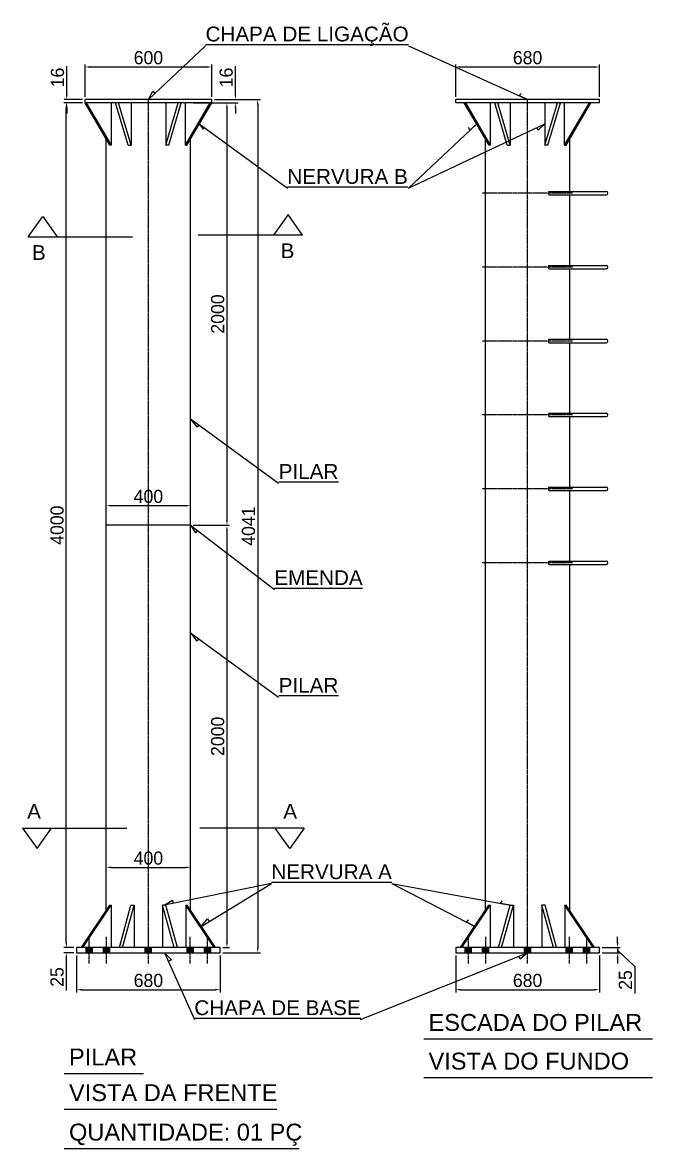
# Model space of a CAD drawing. Header units: millimetres. Extents: x 259906 to 295831, y -52980 to -28535.
# Drawn here: x 279671 to 282654, y -41606 to -36274 of the extents above; entities that cross this region are included whole.
import ezdxf

# ---------------------------------------------------------------- set-up
doc = ezdxf.new("R2010")
doc.units = ezdxf.units.MM
doc.header["$LTSCALE"] = 0.2
doc.linetypes.add('CENTER', pattern=[50.8, 31.75, -6.35, 6.35, -6.35])
for name, color, linetype, lineweight in [('03', 3, 'Continuous', 13), ('04', 4, 'Continuous', 5), ('CENT 1', 1, 'CENTER', 9), ('CONT4', 4, 'Continuous', 5), ('COTA', 1, 'Continuous', 9)]:
    doc.layers.add(name, color=color, linetype=linetype, lineweight=lineweight)
doc.styles.add('1-500', font='arial.ttf', dxfattribs={"height": 100})
doc.styles.add('1-75', font='arial.ttf', dxfattribs={"height": 15})
doc.dimstyles.new('ESC25', dxfattribs={"dimscale": 25, "dimtxt": 2.5, "dimasz": 1, "dimexe": 0.5, "dimexo": 0.5, "dimgap": 0.5, "dimtad": 1, "dimdec": 0, "dimzin": 0, "dimdsep": 46, "dimtxsty": 'Standard', "dimcen": 1.5, "dimclrd": 1, "dimclre": 1, "dimclrt": 2, "dimadec": 0, "dimazin": 0, "dimtfac": 1, "dimtdec": 0, "dimtofl": 0, "dimtmove": 0, "dimatfit": 3, "dimfxl": 1, "dimtolj": 1, "dimtzin": 0, "dimarcsym": 0})

# ---------------------------------------------------------------- blocks, each defined once
blk = doc.blocks.new('*D141')
at = {"layer": 'COTA', "color": 1, "lineweight": -2, "transparency": 16777216}
for p, q in [((279966.9, -36626.3), (279966.9, -36472.6)), ((279991.9, -36485.1), (280541.9, -36485.1)), ((280566.9, -36626.3), (280566.9, -36472.6))]:
    blk.add_line(p, q, dxfattribs=at)
at = {"layer": 'COTA', "color": 1, "transparency": 16777216}
for points in [[(279991.9, -36480.9), (279991.9, -36489.2), (279966.9, -36485.1)], [(280541.9, -36480.9), (280541.9, -36489.2), (280566.9, -36485.1)]]:
    blk.add_solid(points, dxfattribs=at)
at = {"layer": 'COTA', "color": 2, "transparency": 16777216, "insert": (280266.9, -36441.3), "char_height": 62.5, "attachment_point": 5}
blk.add_mtext('\\A1;600', dxfattribs=at)
blk = doc.blocks.new('*D142')
at = {"layer": 'COTA', "color": 1, "lineweight": -2, "transparency": 16777216}
for p, q in [((279926.9, -40692.3), (279926.9, -40867.1)), ((280606.9, -40692.3), (280606.9, -40867.1)), ((279951.9, -40854.6), (280581.9, -40854.6))]:
    blk.add_line(p, q, dxfattribs=at)
at = {"layer": 'COTA', "color": 1, "transparency": 16777216}
for points in [[(279951.9, -40850.4), (279951.9, -40858.8), (279926.9, -40854.6)], [(280581.9, -40850.4), (280581.9, -40858.8), (280606.9, -40854.6)]]:
    blk.add_solid(points, dxfattribs=at)
at = {"layer": 'COTA', "color": 2, "transparency": 16777216, "insert": (280266.9, -40810.9), "char_height": 62.5, "attachment_point": 5}
blk.add_mtext('\\A1;680', dxfattribs=at)
blk = doc.blocks.new('*D143')
at = {"layer": 'COTA', "color": 1, "lineweight": -2, "transparency": 16777216}
for p, q in [((279878.2, -40629.8), (279878.2, -40604.8)), ((279914.4, -40654.8), (279865.7, -40654.8)), ((279914.4, -40679.8), (279865.7, -40679.8)), ((279878.2, -40704.8), (279878.2, -40859))]:
    blk.add_line(p, q, dxfattribs=at)
at = {"layer": 'COTA', "color": 1, "transparency": 16777216}
for points in [[(279874, -40629.8), (279882.4, -40629.8), (279878.2, -40654.8)], [(279874, -40704.8), (279882.4, -40704.8), (279878.2, -40679.8)]]:
    blk.add_solid(points, dxfattribs=at)
at = {"layer": 'COTA', "color": 2, "transparency": 16777216, "insert": (279834.5, -40794.4), "char_height": 62.5, "attachment_point": 5, "rotation": 90}
blk.add_mtext('\\A1;25', dxfattribs=at)
blk = doc.blocks.new('*D144')
at = {"layer": 'COTA', "color": 1, "lineweight": -2, "transparency": 16777216}
for p, q in [((279954.4, -36654.8), (279865.7, -36654.8)), ((279878.2, -40629.8), (279878.2, -36679.8)), ((279914.4, -40654.8), (279865.7, -40654.8))]:
    blk.add_line(p, q, dxfattribs=at)
at = {"layer": 'COTA', "color": 1, "transparency": 16777216}
for points in [[(279874, -36679.8), (279882.4, -36679.8), (279878.2, -36654.8)], [(279874, -40629.8), (279882.4, -40629.8), (279878.2, -40654.8)]]:
    blk.add_solid(points, dxfattribs=at)
at = {"layer": 'COTA', "color": 2, "transparency": 16777216, "insert": (279834.5, -38654.8), "char_height": 62.5, "attachment_point": 5, "rotation": 90}
blk.add_mtext('\\A1;4000', dxfattribs=at)
blk = doc.blocks.new('*D145')
at = {"layer": 'COTA', "color": 1, "lineweight": -2, "transparency": 16777216}
for p, q in [((279880.3, -36613.8), (279880.3, -36480.5)), ((279954.4, -36638.8), (279867.8, -36638.8)), ((279954.4, -36654.8), (279867.8, -36654.8)), ((279880.3, -36679.8), (279880.3, -36704.8))]:
    blk.add_line(p, q, dxfattribs=at)
at = {"layer": 'COTA', "color": 1, "transparency": 16777216}
for points in [[(279876.1, -36613.8), (279884.5, -36613.8), (279880.3, -36638.8)], [(279876.1, -36679.8), (279884.5, -36679.8), (279880.3, -36654.8)]]:
    blk.add_solid(points, dxfattribs=at)
at = {"layer": 'COTA', "color": 2, "transparency": 16777216, "insert": (279836.5, -36534.7), "char_height": 62.5, "attachment_point": 5, "rotation": 90}
blk.add_mtext('\\A1;16', dxfattribs=at)
blk = doc.blocks.new('*D146')
at = {"layer": 'COTA', "color": 1, "lineweight": -2, "transparency": 16777216}
for p, q in [((280579.4, -36638.8), (280797.2, -36638.8)), ((280784.7, -36663.8), (280784.7, -40654.8)), ((280619.4, -40679.8), (280797.2, -40679.8))]:
    blk.add_line(p, q, dxfattribs=at)
at = {"layer": 'COTA', "color": 1, "transparency": 16777216}
for points in [[(280780.5, -36663.8), (280788.8, -36663.8), (280784.7, -36638.8)], [(280780.5, -40654.8), (280788.8, -40654.8), (280784.7, -40679.8)]]:
    blk.add_solid(points, dxfattribs=at)
at = {"layer": 'COTA', "color": 2, "transparency": 16777216, "insert": (280740.9, -38659.3), "char_height": 62.5, "attachment_point": 5, "rotation": 90}
blk.add_mtext('\\A1;4041', dxfattribs=at)
blk = doc.blocks.new('*D153')
at = {"layer": 'COTA', "color": 1, "lineweight": -2, "transparency": 16777216}
for p, q in [((280679.1, -36613.8), (280679.1, -36480.5)), ((280579.4, -36638.8), (280691.6, -36638.8)), ((280579.4, -36654.8), (280691.6, -36654.8)), ((280679.1, -36679.8), (280679.1, -36704.8))]:
    blk.add_line(p, q, dxfattribs=at)
at = {"layer": 'COTA', "color": 1, "transparency": 16777216}
for points in [[(280675, -36613.8), (280683.3, -36613.8), (280679.1, -36638.8)], [(280675, -36679.8), (280683.3, -36679.8), (280679.1, -36654.8)]]:
    blk.add_solid(points, dxfattribs=at)
at = {"layer": 'COTA', "color": 2, "transparency": 16777216, "insert": (280635.4, -36534.7), "char_height": 62.5, "attachment_point": 5, "rotation": 90}
blk.add_mtext('\\A1;16', dxfattribs=at)
blk = doc.blocks.new('*D154')
at = {"layer": 'COTA', "color": 1, "lineweight": -2, "transparency": 16777216}
for p, q in [((280479.4, -36654.8), (280651.4, -36654.8)), ((280638.9, -36679.8), (280638.9, -38629.8)), ((280479.4, -38654.8), (280651.4, -38654.8))]:
    blk.add_line(p, q, dxfattribs=at)
at = {"layer": 'COTA', "color": 1, "transparency": 16777216}
for points in [[(280634.7, -36679.8), (280643, -36679.8), (280638.9, -36654.8)], [(280634.7, -38629.8), (280643, -38629.8), (280638.9, -38654.8)]]:
    blk.add_solid(points, dxfattribs=at)
at = {"layer": 'COTA', "color": 2, "transparency": 16777216, "insert": (280595.1, -37654.8), "char_height": 62.5, "attachment_point": 5, "rotation": 90}
blk.add_mtext('\\A1;2000', dxfattribs=at)
blk = doc.blocks.new('*D155')
at = {"layer": 'COTA', "color": 1, "lineweight": -2, "transparency": 16777216}
for p, q in [((280479.4, -38654.8), (280651.4, -38654.8)), ((280638.9, -38679.8), (280638.9, -40629.8)), ((280619.4, -40654.8), (280651.4, -40654.8))]:
    blk.add_line(p, q, dxfattribs=at)
at = {"layer": 'COTA', "color": 1, "transparency": 16777216}
for points in [[(280634.7, -38679.8), (280643, -38679.8), (280638.9, -38654.8)], [(280634.7, -40629.8), (280643, -40629.8), (280638.9, -40654.8)]]:
    blk.add_solid(points, dxfattribs=at)
at = {"layer": 'COTA', "color": 2, "transparency": 16777216, "insert": (280595.1, -39654.8), "char_height": 62.5, "attachment_point": 5, "rotation": 90}
blk.add_mtext('\\A1;2000', dxfattribs=at)
blk = doc.blocks.new('*D195')
at = {"layer": 'COTA', "color": 1, "lineweight": -2, "transparency": 16777216}
for p, q in [((280066.9, -38642.3), (280066.9, -38550.1)), ((280466.9, -38642.3), (280466.9, -38550.1)), ((280441.9, -38562.6), (280091.9, -38562.6))]:
    blk.add_line(p, q, dxfattribs=at)
at = {"layer": 'COTA', "color": 1, "transparency": 16777216}
for points in [[(280091.9, -38558.4), (280091.9, -38566.8), (280066.9, -38562.6)], [(280441.9, -38558.4), (280441.9, -38566.8), (280466.9, -38562.6)]]:
    blk.add_solid(points, dxfattribs=at)
at = {"layer": 'COTA', "color": 2, "transparency": 16777216, "insert": (280266.9, -38518.8), "char_height": 62.5, "attachment_point": 5}
blk.add_mtext('\\A1;400', dxfattribs=at)
blk = doc.blocks.new('*D196')
at = {"layer": 'COTA', "color": 1, "lineweight": -2, "transparency": 16777216}
for p, q in [((280066.9, -40467.6), (280066.9, -40262.8)), ((280091.9, -40275.3), (280441.9, -40275.3)), ((280466.9, -40467.6), (280466.9, -40262.8))]:
    blk.add_line(p, q, dxfattribs=at)
at = {"layer": 'COTA', "color": 1, "transparency": 16777216}
for points in [[(280091.9, -40271.1), (280091.9, -40279.5), (280066.9, -40275.3)], [(280441.9, -40271.1), (280441.9, -40279.5), (280466.9, -40275.3)]]:
    blk.add_solid(points, dxfattribs=at)
at = {"layer": 'COTA', "color": 2, "transparency": 16777216, "insert": (280266.9, -40231.6), "char_height": 62.5, "attachment_point": 5}
blk.add_mtext('\\A1;400', dxfattribs=at)
blk = doc.blocks.new('*D198')
at = {"layer": 'COTA', "color": 1, "lineweight": -2, "transparency": 16777216}
for p, q in [((281722.7, -36626.3), (281722.7, -36472.6)), ((281747.7, -36485.1), (282377.7, -36485.1)), ((282402.7, -36626.3), (282402.7, -36472.6))]:
    blk.add_line(p, q, dxfattribs=at)
at = {"layer": 'COTA', "color": 1, "transparency": 16777216}
for points in [[(281747.7, -36480.9), (281747.7, -36489.2), (281722.7, -36485.1)], [(282377.7, -36480.9), (282377.7, -36489.2), (282402.7, -36485.1)]]:
    blk.add_solid(points, dxfattribs=at)
at = {"layer": 'COTA', "color": 2, "transparency": 16777216, "insert": (282062.7, -36441.3), "char_height": 62.5, "attachment_point": 5}
blk.add_mtext('\\A1;680', dxfattribs=at)
blk = doc.blocks.new('*D199')
at = {"layer": 'COTA', "color": 1, "lineweight": -2, "transparency": 16777216}
for p, q in [((281722.7, -40692.3), (281722.7, -40867.1)), ((282402.7, -40692.3), (282402.7, -40867.1)), ((281747.7, -40854.6), (282377.7, -40854.6))]:
    blk.add_line(p, q, dxfattribs=at)
at = {"layer": 'COTA', "color": 1, "transparency": 16777216}
for points in [[(281747.7, -40850.4), (281747.7, -40858.8), (281722.7, -40854.6)], [(282377.7, -40850.4), (282377.7, -40858.8), (282402.7, -40854.6)]]:
    blk.add_solid(points, dxfattribs=at)
at = {"layer": 'COTA', "color": 2, "transparency": 16777216, "insert": (282062.7, -40810.9), "char_height": 62.5, "attachment_point": 5}
blk.add_mtext('\\A1;680', dxfattribs=at)
blk = doc.blocks.new('*D197')
at = {"layer": 'COTA', "color": 1, "lineweight": -2, "transparency": 16777216}
for p, q in [((282488.7, -40629.8), (282488.7, -40604.8)), ((282415.2, -40654.8), (282501.2, -40654.8)), ((282415.2, -40679.8), (282501.2, -40679.8)), ((282488.7, -40654.8), (282488.7, -40679.8)), ((282488.7, -40667.3), (282569.9, -40743.9)), ((282488.7, -40704.8), (282488.7, -40729.8)), ((282569.9, -40743.9), (282569.9, -40873.1))]:
    blk.add_line(p, q, dxfattribs=at)
at = {"layer": 'COTA', "color": 1, "transparency": 16777216}
for points in [[(282484.5, -40629.8), (282492.9, -40629.8), (282488.7, -40654.8)], [(282484.5, -40704.8), (282492.9, -40704.8), (282488.7, -40679.8)]]:
    blk.add_solid(points, dxfattribs=at)
at = {"layer": 'COTA', "color": 2, "transparency": 16777216, "insert": (282526.2, -40808.5), "char_height": 62.5, "attachment_point": 5, "rotation": 90}
blk.add_mtext('\\A1;25', dxfattribs=at)

msp = doc.modelspace()

# ---------------------------------------------------------------- linework, layer by layer
at = {"layer": '03'}
for p, q in [((279966.9, -36654.8), (279966.9, -36638.8)), ((280566.9, -36638.8), (279966.9, -36638.8)), ((280566.9, -36654.8), (279966.9, -36654.8)), ((280084.8, -36854.8), (279966.9, -36654.8)), ((280091.8, -36854.8), (279974.1, -36654.8)), ((280091.8, -36854.8), (280091.8, -36654.8)), ((280170.7, -36854.8), (280111.5, -36654.8)), ((280184.7, -36854.8), (280125.9, -36654.8)), ((280184.7, -36654.8), (280184.7, -36854.8)), ((280349.1, -36654.8), (280349.1, -36854.8)), ((280349.1, -36854.8), (280408, -36654.8)), ((280363.1, -36854.8), (280422.3, -36654.8)), ((280442.1, -36854.8), (280559.8, -36654.8)), ((280442.1, -36854.8), (280442.1, -36654.8)), ((280449.1, -36854.8), (280566.9, -36654.8)), ((280566.9, -36654.8), (280566.9, -36638.8)), ((282402.7, -36638.8), (281722.7, -36638.8)), ((281722.7, -36654.8), (281722.7, -36638.8)), ((282402.7, -36654.8), (281722.7, -36654.8)), ((281880.5, -36854.8), (281762.7, -36654.8)), ((281887.5, -36854.8), (281769.8, -36654.8)), ((281887.5, -36854.8), (281887.5, -36654.8)), ((281966.4, -36854.8), (281907.3, -36654.8)), ((281980.4, -36854.8), (281921.6, -36654.8)), ((281980.4, -36654.8), (281980.4, -36854.8)), ((282144.9, -36854.8), (282203.7, -36654.8)), ((282144.9, -36654.8), (282144.9, -36854.8)), ((282158.9, -36854.8), (282218, -36654.8)), ((282237.8, -36854.8), (282355.5, -36654.8)), ((282237.8, -36854.8), (282237.8, -36654.8)), ((282244.8, -36854.8), (282362.7, -36654.8)), ((282402.7, -36654.8), (282402.7, -36638.8)), ((280066.9, -40480.1), (280066.9, -36824.6)), ((280466.9, -40480.1), (280466.9, -36824.6)), ((281862.7, -40480.1), (281862.7, -36824.6)), ((282262.7, -37074.7), (282262.7, -36824.6)), ((280091.8, -36854.8), (280084.8, -36854.8)), ((280170.7, -36854.8), (280184.7, -36854.8)), ((280363.1, -36854.8), (280349.1, -36854.8)), ((280442.1, -36854.8), (280449.1, -36854.8)), ((281887.5, -36854.8), (281880.5, -36854.8)), ((281966.4, -36854.8), (281980.4, -36854.8)), ((282158.9, -36854.8), (282144.9, -36854.8)), ((282237.8, -36854.8), (282244.8, -36854.8)), ((282162.7, -37090.7), (282162.7, -37074.7)), ((282162.7, -37074.7), (282434.7, -37074.7)), ((282162.7, -37090.7), (282434.7, -37090.7)), ((282262.7, -37424.7), (282262.7, -37090.7)), ((282162.7, -37440.7), (282162.7, -37424.7)), ((282162.7, -37424.7), (282434.7, -37424.7)), ((282162.7, -37440.7), (282434.7, -37440.7)), ((282262.7, -37774.7), (282262.7, -37440.7)), ((282162.7, -37790.7), (282162.7, -37774.7)), ((282162.7, -37774.7), (282434.7, -37774.7)), ((282162.7, -37790.7), (282434.7, -37790.7)), ((282262.7, -38124.7), (282262.7, -37790.7)), ((282162.7, -38140.7), (282162.7, -38124.7)), ((282162.7, -38124.7), (282434.7, -38124.7)), ((282162.7, -38140.7), (282434.7, -38140.7)), ((282262.7, -38474.7), (282262.7, -38140.7)), ((282162.7, -38490.7), (282162.7, -38474.7)), ((282162.7, -38474.7), (282434.7, -38474.7)), ((282162.7, -38490.7), (282434.7, -38490.7)), ((282262.7, -38824.8), (282262.7, -38490.7)), ((280466.9, -38654.8), (280066.9, -38654.8)), ((282162.7, -38840.8), (282162.7, -38824.8)), ((282162.7, -38824.8), (282434.7, -38824.8)), ((282162.7, -38840.8), (282434.7, -38840.8)), ((282262.7, -40480.1), (282262.7, -38840.8)), ((279949.8, -40654.8), (280083.8, -40454.8)), ((279955.9, -40654.8), (280089.8, -40454.8)), ((280083.8, -40454.8), (280089.8, -40454.8)), ((280089.8, -40454.8), (280089.8, -40654.8)), ((280129.4, -40654.8), (280183.7, -40454.8)), ((280144.2, -40654.8), (280199.7, -40454.8)), ((280183.7, -40454.8), (280199.7, -40454.8)), ((280199.7, -40454.8), (280199.7, -40654.8)), ((280350.1, -40454.8), (280334.1, -40454.8)), ((280334.1, -40454.8), (280334.1, -40654.8)), ((280389.6, -40654.8), (280334.1, -40454.8)), ((280404.4, -40654.8), (280350.1, -40454.8)), ((280444, -40454.8), (280444, -40654.8)), ((280577.9, -40654.8), (280444, -40454.8)), ((280444, -40454.8), (280450, -40454.8)), ((280584, -40654.8), (280450, -40454.8)), ((281745.6, -40654.8), (281879.6, -40454.8)), ((281751.7, -40654.8), (281885.6, -40454.8)), ((281879.6, -40454.8), (281885.6, -40454.8)), ((281885.6, -40454.8), (281885.6, -40654.8)), ((281925.2, -40654.8), (281979.4, -40454.8)), ((281939.9, -40654.8), (281995.4, -40454.8)), ((281979.4, -40454.8), (281995.4, -40454.8)), ((281995.4, -40454.8), (281995.4, -40654.8)), ((282129.9, -40454.8), (282129.9, -40654.8)), ((282145.9, -40454.8), (282129.9, -40454.8)), ((282185.4, -40654.8), (282129.9, -40454.8)), ((282200.1, -40654.8), (282145.9, -40454.8)), ((282373.6, -40654.8), (282239.8, -40454.8)), ((282239.8, -40454.8), (282239.8, -40654.8)), ((282239.8, -40454.8), (282245.8, -40454.8)), ((282379.8, -40654.8), (282245.8, -40454.8)), ((280606.9, -40654.8), (279926.9, -40654.8)), ((279926.9, -40654.8), (279926.9, -40679.8)), ((279926.9, -40679.8), (280606.9, -40679.8)), ((279971.9, -40679.8), (279971.9, -40654.8)), ((280001.9, -40679.8), (280001.9, -40654.8)), ((280053.9, -40679.8), (280053.9, -40654.8)), ((280083.9, -40679.8), (280083.9, -40654.8)), ((280251.9, -40679.8), (280251.9, -40654.8)), ((280281.9, -40679.8), (280281.9, -40654.8)), ((280449.9, -40679.8), (280449.9, -40654.8)), ((280479.9, -40679.8), (280479.9, -40654.8)), ((280531.9, -40679.8), (280531.9, -40654.8)), ((280561.9, -40679.8), (280561.9, -40654.8)), ((280606.9, -40679.8), (280606.9, -40654.8)), ((282402.7, -40654.8), (281722.7, -40654.8)), ((281722.7, -40654.8), (281722.7, -40679.8)), ((281722.7, -40679.8), (282402.7, -40679.8)), ((281767.7, -40679.8), (281767.7, -40654.8)), ((281797.7, -40679.8), (281797.7, -40654.8)), ((281849.7, -40679.8), (281849.7, -40654.8)), ((281879.7, -40679.8), (281879.7, -40654.8)), ((282047.7, -40679.8), (282047.7, -40654.8)), ((282077.7, -40679.8), (282077.7, -40654.8)), ((282245.6, -40679.8), (282245.6, -40654.8)), ((282275.6, -40679.8), (282275.6, -40654.8)), ((282327.7, -40679.8), (282327.7, -40654.8)), ((282357.7, -40679.8), (282357.7, -40654.8)), ((282402.7, -40679.8), (282402.7, -40654.8))]:
    msp.add_line(p, q, dxfattribs=at)
for centre in [(282434.7, -37082.7), (282434.7, -37432.7), (282434.7, -37782.7), (282434.7, -38132.7), (282434.7, -38482.7), (282434.7, -38832.8)]:
    msp.add_arc(centre, 8, 270, 90, dxfattribs=at)
for points in [[(279971.9, -40679.8), (279971.9, -40654.8), (280001.9, -40679.8), (280001.9, -40654.8)], [(280053.9, -40679.8), (280053.9, -40654.8), (280083.9, -40679.8), (280083.9, -40654.8)], [(280251.9, -40679.8), (280251.9, -40654.8), (280281.9, -40679.8), (280281.9, -40654.8)], [(280449.9, -40679.8), (280449.9, -40654.8), (280479.9, -40679.8), (280479.9, -40654.8)], [(280531.9, -40679.8), (280531.9, -40654.8), (280561.9, -40679.8), (280561.9, -40654.8)], [(281767.7, -40679.8), (281767.7, -40654.8), (281797.7, -40679.8), (281797.7, -40654.8)], [(281849.7, -40679.8), (281849.7, -40654.8), (281879.7, -40679.8), (281879.7, -40654.8)], [(282047.7, -40679.8), (282047.7, -40654.8), (282077.7, -40679.8), (282077.7, -40654.8)], [(282245.6, -40679.8), (282245.6, -40654.8), (282275.6, -40679.8), (282275.6, -40654.8)], [(282327.7, -40679.8), (282327.7, -40654.8), (282357.7, -40679.8), (282357.7, -40654.8)]]:
    msp.add_solid(points, dxfattribs=at)
at = {"layer": '04'}
for p, q in [((280508, -36754.8), (280925.1, -37059.2)), ((280508, -36754.8), (280525.5, -36779.8)), ((280525.5, -36779.8), (280531.3, -36771.8)), ((280466.9, -38151.7), (280883.6, -38456.2)), ((280466.9, -38152.3), (280495.8, -38189.8)), ((280495.8, -38189.8), (280507.1, -38181.1)), ((280466.9, -38654.8), (280863.6, -38959.3)), ((280466.9, -38654.8), (280489.9, -38691)), ((280489.9, -38691), (280498.8, -38679.3)), ((280466.9, -39164.4), (280883.6, -39468.9)), ((280466.9, -39164.4), (280494.4, -39202.3)), ((280494.4, -39202.3), (280506.6, -39193.4))]:
    msp.add_line(p, q, dxfattribs=at)
at = {"layer": '04', "color": 4}
for p, q in [((281570.9, -41087), (282654.1, -41087)), ((279868.3, -41250.9), (280243.1, -41250.9)), ((281570.9, -41270.1), (282654.1, -41270.1)), ((279868.3, -41419.6), (280874.5, -41419.6)), ((279868.3, -41606.4), (280981.1, -41606.4))]:
    msp.add_line(p, q, dxfattribs=at)
at = {"layer": '04'}
for points in [[(280531.3, -36771.8), (280508, -36754.8), (280525.5, -36779.8), (280531.3, -36771.8)], [(280507.1, -38181.1), (280495.8, -38189.8), (280466.9, -38152.3), (280507.1, -38181.1)], [(280466.9, -38654.8), (280498.8, -38679.3), (280489.9, -38691), (280466.9, -38654.8)], [(280494.4, -39202.3), (280506.6, -39193.4), (280466.9, -39164.4), (280494.4, -39202.3)]]:
    msp.add_solid(points, dxfattribs=at)
at = {"layer": 'CENT 1'}
for p, q in [((280266.9, -40654.8), (280266.9, -36638.8)), ((282062.7, -40654.8), (282062.7, -36638.8)), ((282275.5, -37082.7), (281847.8, -37082.7)), ((282275.5, -37432.7), (281847.8, -37432.7)), ((282275.5, -37782.7), (281847.8, -37782.7)), ((282275.5, -38132.7), (281847.8, -38132.7)), ((282275.5, -38482.7), (281847.8, -38482.7)), ((282275.5, -38832.8), (281847.8, -38832.8)), ((279986.9, -40729.8), (279986.9, -40604.8)), ((280068.9, -40729.8), (280068.9, -40604.8)), ((280266.9, -40729.8), (280266.9, -40604.8)), ((280464.9, -40729.8), (280464.9, -40604.8)), ((280546.9, -40729.8), (280546.9, -40604.8)), ((281782.7, -40729.8), (281782.7, -40604.8)), ((281864.7, -40729.8), (281864.7, -40604.8)), ((282062.7, -40729.8), (282062.7, -40604.8)), ((282260.6, -40729.8), (282260.6, -40604.8)), ((282342.7, -40729.8), (282342.7, -40604.8))]:
    msp.add_line(p, q, dxfattribs=at)
at = {"layer": 'CONT4'}
for p, q in [((280266.9, -36638.8), (280537.5, -36384.5)), ((281498.3, -36385.3), (282062.7, -36638.8)), ((280266.9, -36638.8), (280288, -36599.8)), ((280288, -36599.8), (280297.6, -36610)), ((282022.5, -36620.1), (282032.1, -36609.9)), ((282062.7, -36638.8), (282022.5, -36620.1)), ((281498.8, -37058.7), (281821.6, -36754.8)), ((281498.8, -37058.7), (282144.9, -36754.8)), ((281788.7, -36784.6), (281783.1, -36771.8)), ((281821.6, -36754.8), (281788.7, -36784.6)), ((282112, -36784.6), (282106.4, -36771.8)), ((282144.9, -36754.8), (282112, -36784.6)), ((279697.9, -37289.4), (279766.7, -37192.3)), ((279766.7, -37192.3), (279835.5, -37289.4)), ((280928.3, -37183.9), (280859.6, -37280.9)), ((280997.1, -37280.9), (280928.3, -37183.9)), ((279697.9, -37289.4), (280191.7, -37289.4)), ((279697.9, -37289.4), (280191.7, -37289.4)), ((280997.1, -37280.9), (280503.3, -37280.9)), ((280997.1, -37280.9), (280503.3, -37280.9)), ((279670.8, -40089.6), (280164.6, -40089.6)), ((279670.8, -40089.6), (279739.5, -40186.6)), ((279739.5, -40186.6), (279808.3, -40089.6)), ((281004.8, -40089.6), (280511, -40089.6)), ((280936.1, -40186.6), (280867.3, -40089.6)), ((281004.8, -40089.6), (280936.1, -40186.6)), ((280849.4, -40351.6), (280342.1, -40454.8)), ((280517, -40554.8), (280849.4, -40351.6)), ((281419.6, -40351.9), (281812.6, -40554.8)), ((281419.6, -40351.9), (281979.4, -40454.8)), ((280342.1, -40454.8), (280381.8, -40431)), ((280381.8, -40431), (280384.9, -40446.2)), ((281933.9, -40446.7), (281941.5, -40433.3)), ((281979.4, -40454.8), (281933.9, -40446.7)), ((280517, -40554.8), (280546.2, -40518.9)), ((280546.2, -40518.9), (280554.2, -40532.1)), ((281771.4, -40533.8), (281782.6, -40523.2)), ((281812.6, -40554.8), (281771.4, -40533.8)), ((280343.8, -40679.8), (280484.7, -40995.6)), ((280343.8, -40679.8), (280376, -40713.1)), ((281271.1, -40995.8), (282062.7, -40679.8)), ((282062.7, -40679.8), (282027.6, -40710)), ((280376, -40713.1), (280362, -40719.5)), ((282027.6, -40710), (282022, -40695.7))]:
    msp.add_line(p, q, dxfattribs=at)
for points in [[(280266.9, -36638.8), (280288, -36599.8), (280297.6, -36610), (280266.9, -36638.8)], [(282062.7, -36638.8), (282022.5, -36620.1), (282032.1, -36609.9), (282062.7, -36638.8)], [(281821.6, -36754.8), (281788.7, -36784.6), (281783.1, -36771.8), (281821.6, -36754.8)], [(282144.9, -36754.8), (282112, -36784.6), (282106.4, -36771.8), (282144.9, -36754.8)], [(279835.5, -37289.4), (279766.7, -37192.3), (279697.9, -37289.4), (279835.5, -37289.4)], [(280859.6, -37280.9), (280928.3, -37183.9), (280997.1, -37280.9), (280859.6, -37280.9)], [(279808.3, -40089.6), (279739.5, -40186.6), (279670.8, -40089.6), (279808.3, -40089.6)], [(280867.3, -40089.6), (280936.1, -40186.6), (281004.8, -40089.6), (280867.3, -40089.6)], [(280342.1, -40454.8), (280381.8, -40431), (280384.9, -40446.2), (280342.1, -40454.8)], [(281979.4, -40454.8), (281933.9, -40446.7), (281941.5, -40433.3), (281979.4, -40454.8)], [(280517, -40554.8), (280546.2, -40518.9), (280554.2, -40532.1), (280517, -40554.8)], [(281812.6, -40554.8), (281771.4, -40533.8), (281782.6, -40523.2), (281812.6, -40554.8)], [(280343.8, -40679.8), (280376, -40713.1), (280362, -40719.5), (280343.8, -40679.8)], [(282062.7, -40679.8), (282027.6, -40710), (282022, -40695.7), (282062.7, -40679.8)]]:
    msp.add_solid(points, dxfattribs=at)

# ---------------------------------------------------------------- texts
at = {"layer": '04', "color": 4, "style": '1-75'}
for s, p in [('ESCADA DO PILAR', (281593.4, -41049.5)), ('PILAR', (279890.8, -41213.3)), ('VISTA DO FUNDO', (281593.4, -41232.6)), ('VISTA DA FRENTE', (279890.8, -41382)), ('QUANTIDADE: 01 PÇ', (279890.8, -41568.9))]:
    msp.add_text(s, height=80, dxfattribs=at).set_placement(p)
at = {"layer": 'CONT4', "style": '1-500'}
for s, p in [('%%UCHAPA DE LIGAÇÃO', (280537.5, -36363.8)), ('%%UNERVURA B', (280925.1, -37038.5)), ('B', (280893.1, -37390.3)), ('B', (279715.4, -37398.7)), ('%%UPILAR', (280884, -38435.4)), ('%%UEMENDA', (280863.3, -38938.5)), ('%%UPILAR', (280884, -39448.1)), ('A', (279692.8, -40044.9)), ('A', (280905.8, -40044.9)), ('%%UNERVURA A', (280849.3, -40330.8)), ('%%UCHAPA DE BASE', (280484.6, -40974.9))]:
    msp.add_text(s, height=70, dxfattribs=at).set_placement(p)

# ---------------------------------------------------------------- dimensions: what is measured, and where the dimension line sits
at = {"layer": 'COTA'}
for base, p1, p2, picture, middle in [((280566.9, -36485.1), (279966.9, -36638.8), (280566.9, -36638.8), '*D141', (280266.9, -36441.3)), ((282402.7, -36485.1), (281722.7, -36638.8), (282402.7, -36638.8), '*D198', (282062.7, -36441.3)), ((280066.9, -38562.6), (280466.9, -38654.8), (280066.9, -38654.8), '*D195', (280266.9, -38518.8)), ((280466.9, -40275.3), (280066.9, -40480.1), (280466.9, -40480.1), '*D196', (280266.9, -40231.6)), ((280606.9, -40854.6), (279926.9, -40679.8), (280606.9, -40679.8), '*D142', (280266.9, -40810.9)), ((282402.7, -40854.6), (281722.7, -40679.8), (282402.7, -40679.8), '*D199', (282062.7, -40810.9))]:
    dim = msp.add_linear_dim(base=base, p1=p1, p2=p2, dimstyle='ESC25', dxfattribs=at)
    dim.commit()
    dim.dimension.update_dxf_attribs({"geometry": picture, "text_midpoint": middle})
for base, p1, p2, picture, middle in [((279880.3, -36638.8), (279966.9, -36654.8), (279966.9, -36638.8), '*D145', (279836.5, -36534.7)), ((280679.1, -36638.8), (280566.9, -36654.8), (280566.9, -36638.8), '*D153', (280635.4, -36534.7)), ((279878.2, -36654.8), (279926.9, -40654.8), (279966.9, -36654.8), '*D144', (279834.5, -38654.8)), ((280638.9, -38654.8), (280466.9, -36654.8), (280466.9, -38654.8), '*D154', (280595.1, -37654.8)), ((280784.7, -40679.8), (280566.9, -36638.8), (280606.9, -40679.8), '*D146', (280740.9, -38659.3)), ((280638.9, -40654.8), (280466.9, -38654.8), (280606.9, -40654.8), '*D155', (280595.1, -39654.8)), ((279878.2, -40679.8), (279926.9, -40654.8), (279926.9, -40679.8), '*D143', (279834.5, -40794.4))]:
    dim = msp.add_linear_dim(base=base, p1=p1, p2=p2, angle=90, dimstyle='ESC25', dxfattribs=at)
    dim.commit()
    dim.dimension.update_dxf_attribs({"geometry": picture, "text_midpoint": middle})
dim = msp.add_linear_dim(base=(282488.7, -40679.8), p1=(282402.7, -40654.8), p2=(282402.7, -40679.8), angle=90, dimstyle='ESC25', override={"dimtmove": 1}, dxfattribs=at)
dim.commit()
dim.dimension.update_dxf_attribs({"geometry": '*D197', "text_midpoint": (282569.9, -40756.4), "dimtype": 160})

doc.saveas('drawing.dxf')
